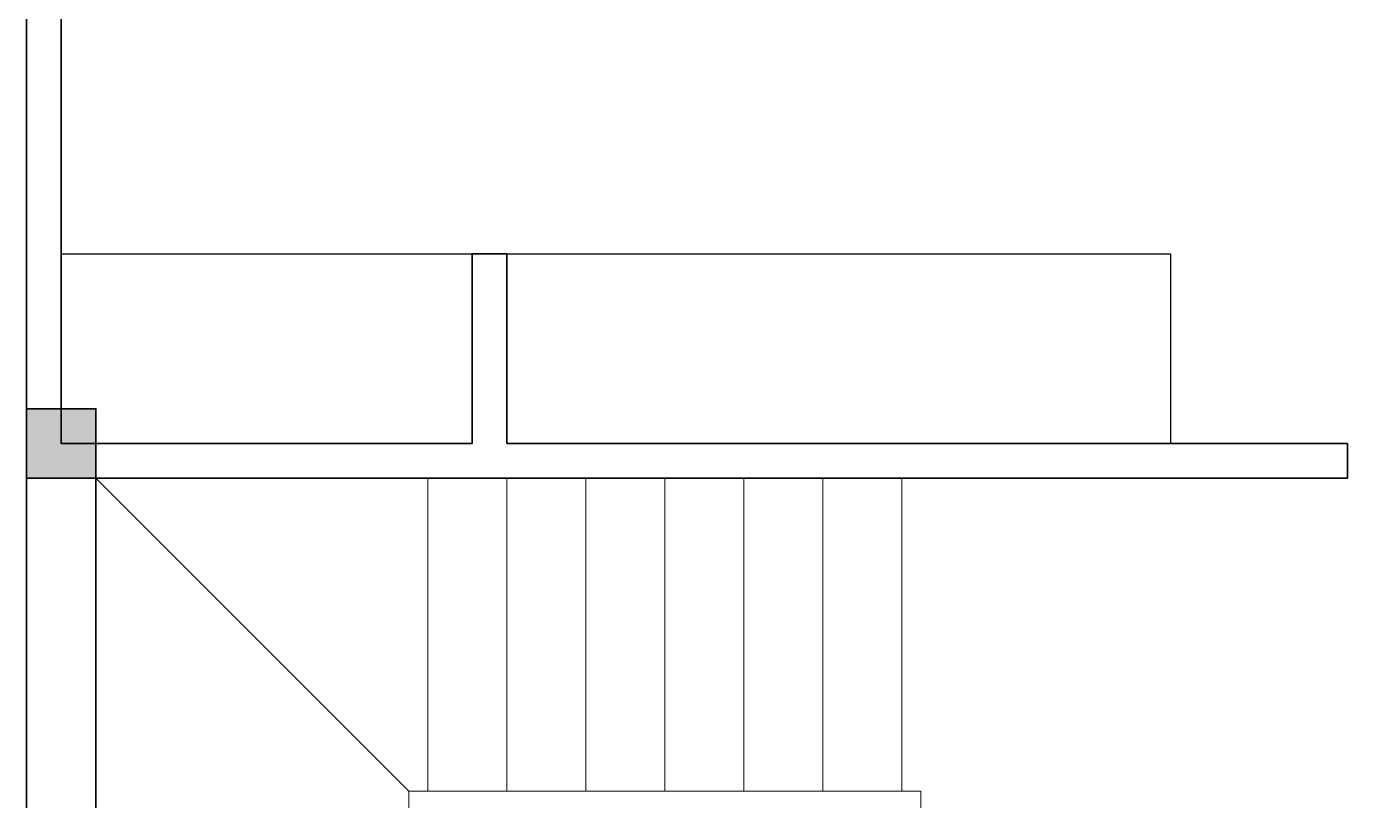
# Model space of a CAD drawing. Header units: millimetres. Extents: x -529782 to -142003, y -492574 to -273331.
# Drawn here: x -459322 to -455142, y -302816 to -300367 of the extents above; entities that cross this region are included whole.
import ezdxf

# ---------------------------------------------------------------- set-up
doc = ezdxf.new("R2010")
doc.units = ezdxf.units.MM
doc.header["$LTSCALE"] = 500
doc.header["$MEASUREMENT"] = 0
for name, color, linetype, lineweight in [('1.cat 30', 30, 'CONTINUOUS', 35), ('1.cot', 2, 'CONTINUOUS', 35), ('4.dim 08', 8, 'CONTINUOUS', 13), ('CA.dim 08', 251, 'CONTINUOUS', 13)]:
    doc.layers.add(name, color=color, linetype=linetype, lineweight=lineweight)
doc.layers.add('NTHT', color=5, linetype='CONTINUOUS')

msp = doc.modelspace()

# ---------------------------------------------------------------- hatches: boundary and pattern name
at = {"layer": '1.cot'}
msp.add_hatch(color=256, dxfattribs=at).paths.add_polyline_path([(-459101.9635896762, -301576.3387839114), (-459321.9635896762, -301576.3387839114), (-459321.9635896762, -301796.3387839114), (-459101.9635896762, -301796.3387839114)])

# ---------------------------------------------------------------- linework, layer by layer
at = {"layer": '1.cat 30'}
for p, q in [((-459211.9635896764, -301686.3387839114), (-457911.9635896763, -301686.3387839114)), ((-457801.9635896764, -301686.3387839114), (-455141.9635896764, -301686.3387839113)), ((-455141.9635896764, -301796.3387839113), (-455141.9635896764, -301686.3387839114)), ((-459101.9635896764, -301796.3387839114), (-455141.9635896764, -301796.3387839114))]:
    msp.add_line(p, q, dxfattribs=at)
for points in [[(-457156.9635896764, -297786.3387839113), (-458211.9635896763, -297786.3387839113), (-458211.9635896763, -297786.3387839113), (-459321.9635896764, -297786.3387839113), (-459321.9635896764, -307806.3387839113), (-448201.9635896764, -307806.3387839113), (-448201.9635896764, -307051.3387839113)], [(-459211.9635896764, -300316.3387839113), (-459211.9635896764, -301686.3387839114)], [(-457911.9635896763, -301686.3387839113), (-457911.9635896763, -301086.3387839114), (-457801.9635896764, -301086.3387839114), (-457801.9635896764, -301686.3387839113)], [(-459101.9635896764, -301796.3387839114), (-459101.9635896764, -304396.3387839114)]]:
    msp.add_lwpolyline(points, dxfattribs=at)
at = {"layer": '1.cot'}
msp.add_lwpolyline([(-459321.9635896762, -301796.3387839114), (-459101.9635896762, -301796.3387839114), (-459101.9635896762, -301576.3387839114), (-459321.9635896762, -301576.3387839114)], close=True, dxfattribs=at)
at = {"layer": '4.dim 08'}
for p, q in [((-459321.9635896764, -307806.3387839113), (-459321.9635896764, -297786.3387839113)), ((-458111.9635896764, -302786.3387839113), (-459101.9635896764, -301796.3387839113)), ((-458051.9635896764, -302786.3387839113), (-458051.9635896764, -301796.3387839113)), ((-457801.9635896764, -302786.3387839113), (-457801.9635896764, -301796.3387839113)), ((-457551.9635896764, -302786.3387839113), (-457551.9635896764, -301796.3387839113)), ((-457301.9635896764, -302786.3387839113), (-457301.9635896764, -301796.3387839113)), ((-457051.9635896764, -302786.3387839113), (-457051.9635896764, -301796.3387839113)), ((-456801.9635896764, -302786.3387839113), (-456801.9635896764, -301796.3387839113)), ((-456551.9635896763, -302786.3387839113), (-456551.9635896764, -301796.3387839113))]:
    msp.add_line(p, q, dxfattribs=at)
at = {"layer": 'CA.dim 08'}
msp.add_lwpolyline([(-458111.9635896764, -302786.3387839113), (-456491.9635896764, -302786.3387839113), (-456491.9635896764, -303406.3387839113), (-458111.9635896764, -303406.3387839113)], close=True, dxfattribs=at)
at = {"layer": 'NTHT'}
for p, q in [((-459211.9635896764, -301086.3387839114), (-457911.9635896763, -301086.3387839114)), ((-457801.9635896764, -301086.3387839114), (-455701.963589654, -301086.3387839113)), ((-455701.963589654, -301086.3387839113), (-455701.963589654, -301686.3387839113))]:
    msp.add_line(p, q, dxfattribs=at)

doc.saveas('drawing.dxf')
